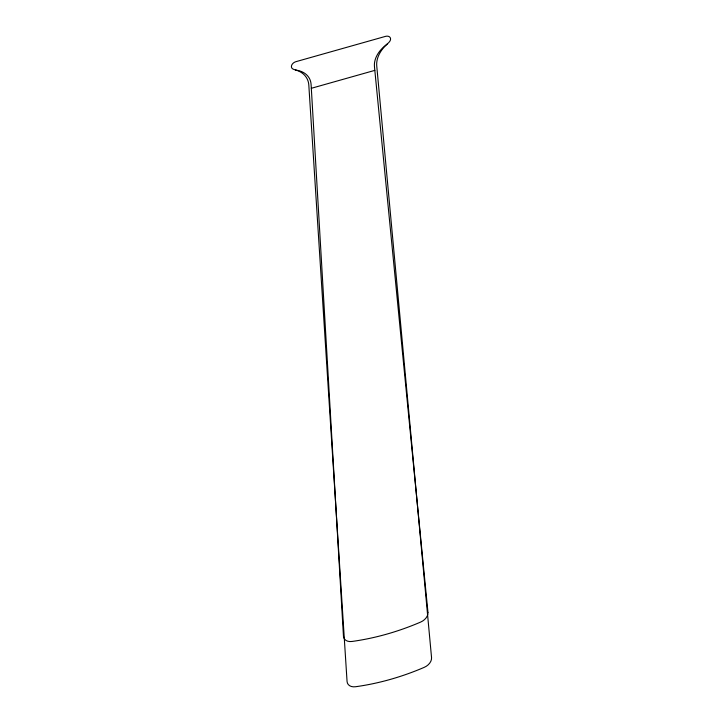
<?xml version="1.0" encoding="UTF-8"?>
<svg xmlns="http://www.w3.org/2000/svg" width="723" height="723" viewBox="0 0 723 723"><rect width="100%" height="100%" fill="white"/><g stroke="black" fill="none" stroke-linecap="round" stroke-linejoin="round"><path stroke-width="1.08" d="M311.324 88.296L374.83 70.366M427.953 612.3L374.46 66.615A27.492 19.539 -28.4 0 1 385.793 45.206A20.416 14.514 -28.4 0 0 389.345 41.889A5.106 3.624 -28.4 0 0 390.095 37.469A5.106 3.624 -28.4 0 0 385.467 36.385L295.933 61.672A5.106 3.624 -28.4 0 0 291.676 65.26A5.106 3.624 -28.4 0 0 293.068 69.083A20.416 14.514 -28.4 0 0 296.981 70.285A27.492 19.539 -28.4 0 1 311.098 84.501L343.47 636.276M427.962 612.417A10.203 7.257 -28.4 0 1 420.659 622.069A204.157 145.115 -28.4 0 1 351.938 641.473A10.203 7.257 -28.4 0 1 343.461 636.159M387.212 44.031A30.52 21.699 -28.4 0 0 376.746 65.965L431.55 657.605A10.203 7.257 -28.4 0 1 424.256 667.338A204.157 145.115 -28.4 0 1 355.535 686.742A10.203 7.257 -28.4 0 1 347.058 681.455L308.82 85.151A30.52 21.699 -28.4 0 0 295.445 69.941"/></g></svg>
